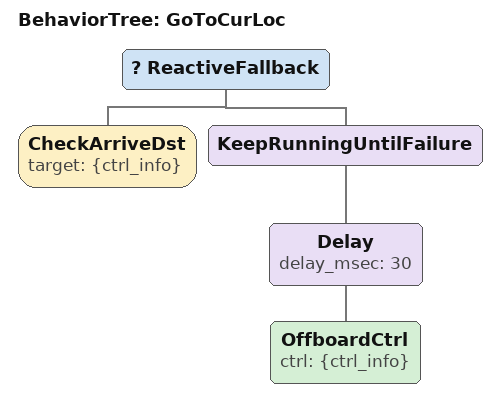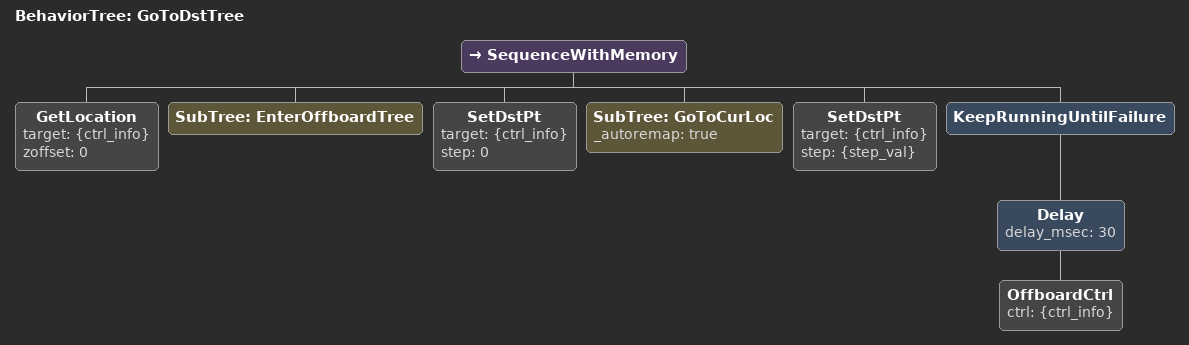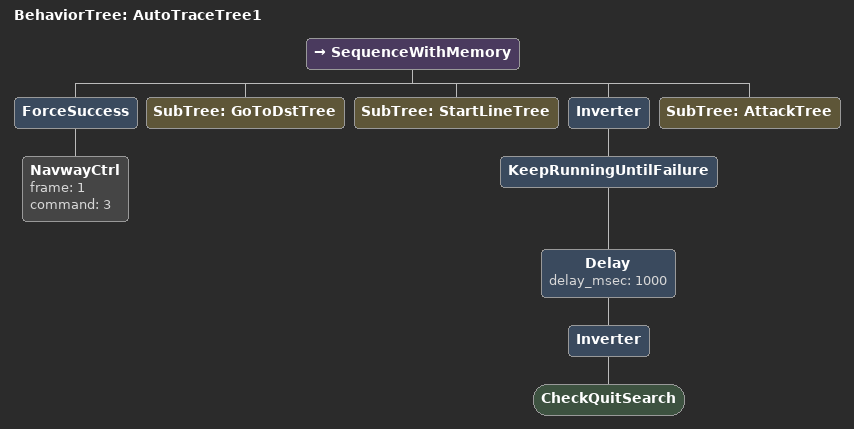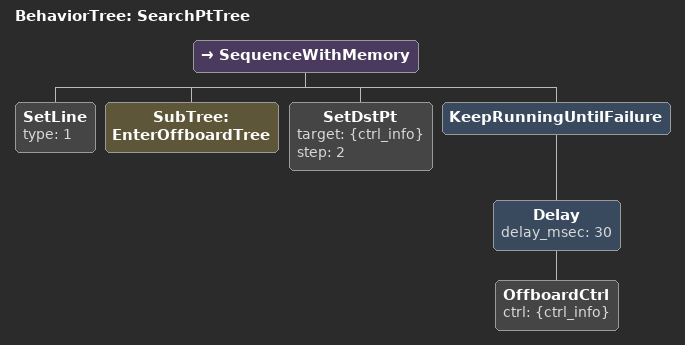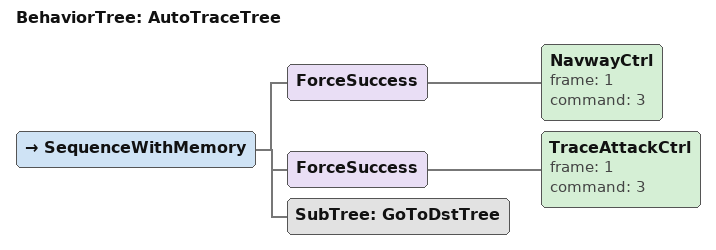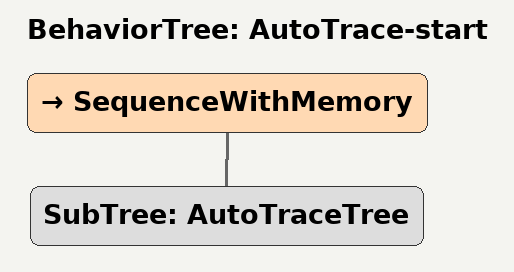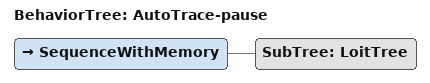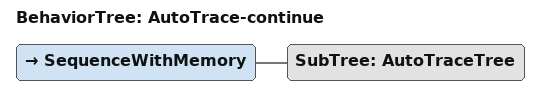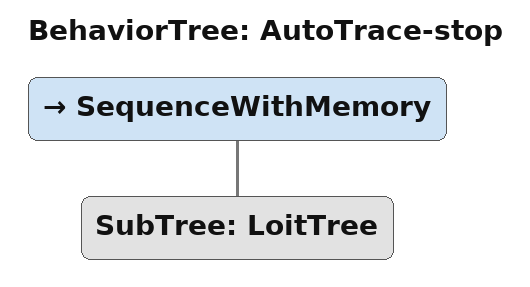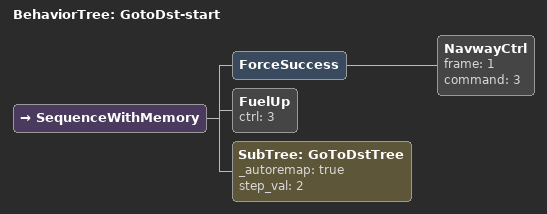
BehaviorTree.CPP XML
<root BTCPP_format="4">

    <BehaviorTree ID="GoToCurLoc">
    	<ReactiveFallback>
    	    <CheckArriveDst target="{ctrl_info}"/>
    	    <KeepRunningUntilFailure>
    	        <Delay delay_msec="30">
                   <OffboardCtrl ctrl="{ctrl_info}"/>
               </Delay>
           </KeepRunningUntilFailure>
    	</ReactiveFallback>
    </BehaviorTree>

    <BehaviorTree ID="GoToDstTree">
        <SequenceWithMemory>
            <GetLocation target="{ctrl_info}" zoffset="0"/>
            <SubTree ID="EnterOffboardTree" />
            <SetDstPt target="{ctrl_info}" step="0" />
            <SubTree ID="GoToCurLoc" _autoremap="true" />

            <SetDstPt target="{ctrl_info}" step="{step_val}" />
	    <KeepRunningUntilFailure>
	    	<Delay delay_msec="30">
		    <OffboardCtrl ctrl="{ctrl_info}"/>
	       </Delay>
	    </KeepRunningUntilFailure>
        </SequenceWithMemory>
    </BehaviorTree>

    <BehaviorTree ID="AutoTraceTree1">
        <SequenceWithMemory>
            <ForceSuccess>
                <NavwayCtrl frame="1" command="3"/>
            </ForceSuccess>
            <SubTree ID="GoToDstTree" />
            <SubTree ID="StartLineTree" />

            <Inverter>
	    <KeepRunningUntilFailure>
		 <Delay delay_msec="1000">
		    <Inverter>
			<CheckQuitSearch />
		    </Inverter>
		</Delay>
	    </KeepRunningUntilFailure>
	    </Inverter>
            <SubTree ID="AttackTree" />
        </SequenceWithMemory>
    </BehaviorTree>

    <BehaviorTree ID="SearchPtTree">
        <SequenceWithMemory>
            <SetLine type="1" />
            <SubTree ID="EnterOffboardTree" />
            <SetDstPt target="{ctrl_info}" step="2"/>
	    <KeepRunningUntilFailure>
	    	<Delay delay_msec="30">
		    <OffboardCtrl ctrl="{ctrl_info}"/>
	       </Delay>
	    </KeepRunningUntilFailure>
        </SequenceWithMemory>
    </BehaviorTree>

    <BehaviorTree ID="AutoTraceTree">
        <SequenceWithMemory>
            <ForceSuccess>
                <NavwayCtrl frame="1" command="3"/>
            </ForceSuccess>
            <ForceSuccess>
            	 <TraceAttackCtrl frame="1" command="3" />
            </ForceSuccess>
            <SubTree ID="GoToDstTree" />

        </SequenceWithMemory>
    </BehaviorTree>

     <BehaviorTree ID="AutoTrace-start">
        <SequenceWithMemory>
            <SubTree ID="AutoTraceTree" />
        </SequenceWithMemory>
    </BehaviorTree>

    <BehaviorTree ID="AutoTrace-pause">
        <SequenceWithMemory>
            <SubTree ID="LoitTree" />
        </SequenceWithMemory>
    </BehaviorTree>

    <BehaviorTree ID="AutoTrace-continue">
        <SequenceWithMemory>
            <SubTree ID="AutoTraceTree" />
        </SequenceWithMemory>
    </BehaviorTree>

    <BehaviorTree ID="AutoTrace-stop">
        <SequenceWithMemory>
            <SubTree ID="LoitTree" />
        </SequenceWithMemory>
    </BehaviorTree>

    <BehaviorTree ID="GotoDst-start">
        <SequenceWithMemory>
            <ForceSuccess>
                <NavwayCtrl frame="1" command="3"/>
            </ForceSuccess>
            <FuelUp ctrl="3"/>
            <SubTree ID="GoToDstTree" _autoremap="true" step_val="2"/>
        </SequenceWithMemory>
    </BehaviorTree>

</root>
